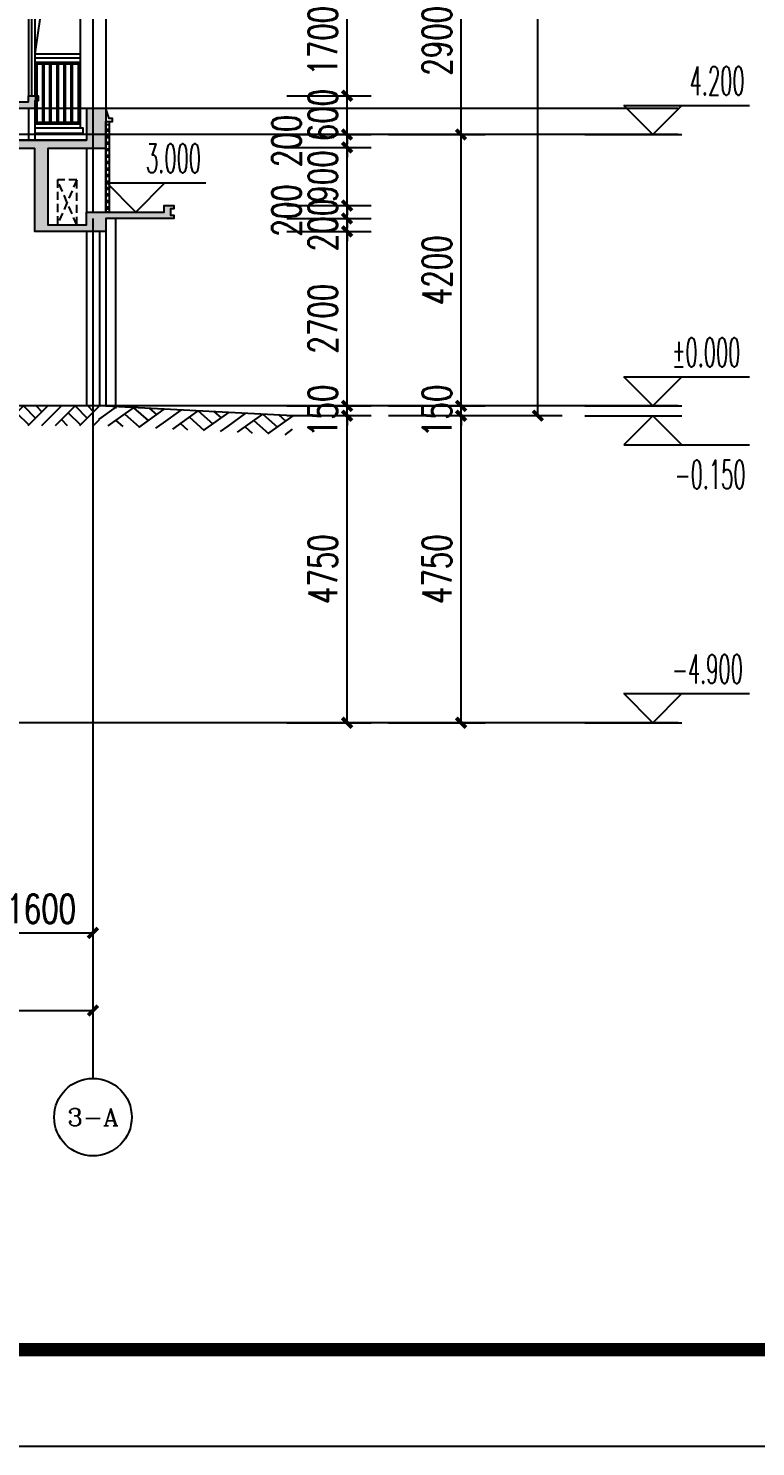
# Model space of a CAD drawing. Extents: x -59851 to 653804, y -249523 to 437614.
# Drawn here: x 561696 to 572950, y 348488 to 370430 of the extents above; entities that cross this region are included whole.
import ezdxf
from ezdxf.enums import TextEntityAlignment as Align

# ---------------------------------------------------------------- set-up
doc = ezdxf.new("R2010")
doc.units = 0
doc.header["$LTSCALE"] = 1000
doc.header["$MEASUREMENT"] = 0
doc.linetypes.add('HIDDEN2', pattern=[0.1875, 0.125, -0.0625])
for name, color, linetype in [('4-LINE', 7, 'Continuous'), ('A-注释', 8, 'Continuous'), ('A-看线', 105, 'Continuous'), ('A-第三道尺寸线', 105, 'Continuous'), ('AXIS', 3, 'Continuous'), ('AXIS_TEXT', 7, 'Continuous'), ('DIM_ELEV', 3, 'Continuous'), ('DOTE', 16, 'Continuous'), ('ELE-6', 8, 'Continuous'), ('LABEL_FIXBOX_PM', 7, 'Continuous'), ('LABEL_TXT_PM', 1, 'Continuous'), ('PUB_DIM', 3, 'Continuous'), ('PUB_HATCH', 8, 'Continuous'), ('PUB_TEXT', 7, 'Continuous'), ('WALL', 2, 'Continuous'), ('WINDOW', 4, 'Continuous'), ('剖面构造层', 7, 'Continuous'), ('栏杆', 142, 'Continuous')]:
    doc.layers.add(name, color=color, linetype=linetype)
doc.styles.add('_TCH_AXIS', font='COMPLEX', dxfattribs={"bigfont": 'GBCBIG'})
doc.styles.add('_TCH_DIM', font='SIMPLEX.shx', dxfattribs={"width": 0.7, "bigfont": 'GBCBIG.shx'})
doc.styles.add('_TCH_DIM_T3', font='SIMPLEX.shx', dxfattribs={"width": 0.705882, "bigfont": 'GBCBIG.shx'})
doc.styles.add('COMPLEX', font='COMPLEX')
doc.styles.add('LABEL_TXT_PM', font='pm_njadri_romans1.shx', dxfattribs={"width": 0.7, "bigfont": 'pm_njadri_hztxt.shx'})
doc.styles.get("Standard").update_dxf_attribs({"font": 'gbenor.shx', "width": 0.7, "bigfont": 'gbcbig.shx'})
doc.dimstyles.new('_TCH_ARCH&&150', dxfattribs={"dimtxt": 446.25, "dimasz": 150, "dimexe": 375, "dimexo": 450, "dimgap": 150, "dimtad": 1, "dimdec": 0, "dimzin": 0, "dimdsep": 46, "dimtxsty": '_TCH_DIM_T3', "dimblk": 'ARCHTICK', "dimcen": 0.09, "dimclrt": 7, "dimazin": 2, "dimtfac": 1, "dimtdec": 0, "dimtix": 1, "dimtmove": 2, "dimatfit": 3, "dimfxl": 0, "dimtolj": 1, "dimtzin": 0, "dimarcsym": 0})

# ---------------------------------------------------------------- blocks, each defined once
blk = doc.blocks.new('jfdskajkj')
for p, q in [((349765, 362647), (350465, 362647)), ((349765, 362582), (350465, 362582)), ((349765, 362517), (350465, 362517)), ((349765, 362492), (350465, 362492)), ((349775, 362492), (349775, 361587)), ((349795, 362492), (349795, 361587)), ((349885, 362492), (349885, 361587)), ((349905, 362492), (349905, 361587)), ((349995, 362492), (349995, 361587)), ((350015, 362492), (350015, 361587)), ((350105, 362492), (350105, 361587)), ((350125, 362492), (350125, 361587)), ((350215, 362492), (350215, 361587)), ((350235, 362492), (350235, 361587)), ((350325, 362492), (350325, 361587)), ((350345, 362492), (350345, 361587)), ((350435, 362492), (350435, 361587)), ((350455, 362492), (350455, 361587)), ((349765, 361587), (350465, 361587)), ((349765, 361562), (350465, 361562))]:
    blk.add_line(p, q)
blk = doc.blocks.new('sssection0407')
at = {"layer": 'PUB_HATCH'}
h = blk.add_hatch(color=256, dxfattribs=at)
h.dxf.hatch_style = 1
h.paths.add_polyline_path([(347646, 363897), (347046, 363897), (347046, 364207), (346946, 364207), (346946, 363797), (347546, 363797), (347546, 363697), (347646, 363697), (347696, 363697), (347696, 363777), (347646, 363777)])
h.paths.add_polyline_path([(346946, 364207), (341246, 364207), (341246, 364187), (340346, 364187), (340346, 363897), (339746, 363897), (339746, 364297), (339646, 364297), (339646, 363797), (339746, 363797), (340446, 363797), (340446, 364067), (341246, 364067), (341246, 363797), (341446, 363797), (341446, 364087), (346846, 364087), (346846, 363797), (346946, 363797)])
h.paths.add_polyline_path([(339646, 364297), (339546, 364297), (339546, 364197), (338146, 364197), (338146, 363797), (338246, 363797), (338246, 364077), (339546, 364077), (339546, 363797), (339646, 363797)])
h.paths.add_polyline_path([(338146, 364197), (338046, 364197), (338046, 363797), (338146, 363797)])
h.paths.add_polyline_path([(332346, 364247), (329646, 364247), (329646, 363797), (329746, 363797), (329746, 364127), (332246, 364127), (332246, 363797), (332346, 363797)])
h.paths.add_polyline_path([(329646, 364247), (329546, 364247), (329546, 363797), (329646, 363797)])
h.paths.add_polyline_path([(334146, 364197), (332746, 364197), (332746, 364077), (334046, 364077), (334046, 363797), (334146, 363797)])
h.paths.add_polyline_path([(332746, 364197), (332446, 364197), (332446, 364247), (332346, 364247), (332346, 363797), (332446, 363797), (332446, 364077), (332746, 364077)])
h.paths.add_polyline_path([(334246, 364197), (334146, 364197), (334146, 363797), (334246, 363797)])
h = blk.add_hatch(color=256, dxfattribs=at)
h.dxf.hatch_style = 1
h.paths.add_polyline_path([(334246, 364297), (334146, 364297), (334146, 364197), (334246, 364197)])
h.paths.add_polyline_path([(338146, 364297), (338046, 364297), (338046, 364197), (338146, 364197)])
h.paths.add_polyline_path([(338246, 364297), (338146, 364297), (338146, 364197), (338246, 364197)])
h = blk.add_hatch(color=256, dxfattribs=at)
h.dxf.hatch_style = 1
h.paths.add_polyline_path([(346946, 364297), (346846, 364297), (346846, 364207), (346946, 364207)])
h.paths.add_polyline_path([(347046, 364297), (346946, 364297), (346946, 364207), (347046, 364207)])
h = blk.add_hatch(color=256, dxfattribs=at)
h.dxf.hatch_style = 1
h.paths.add_polyline_path([(346946, 361897), (346846, 361897), (346846, 361397), (346946, 361397)])
h.paths.add_polyline_path([(347646, 361917), (347656, 361917), (347656, 361997), (347546, 361997), (347546, 361897), (346946, 361897), (346946, 361397), (347046, 361397), (347046, 361797), (347646, 361797)])
h.paths.add_polyline_path([(347676, 361997), (347656, 361997), (347656, 361917), (347676, 361917)])
h.paths.add_polyline_path([(347696, 361997), (347676, 361997), (347676, 361917), (347696, 361917)])
h = blk.add_hatch(color=256, dxfattribs=at)
h.dxf.hatch_style = 1
h.paths.add_polyline_path([(334246, 361497), (334146, 361497), (334146, 361397), (334246, 361397)])
h = blk.add_hatch(color=256, dxfattribs=at)
h.dxf.hatch_style = 1
h.paths.add_polyline_path([(338146, 361497), (338046, 361497), (338046, 361397), (338146, 361397)])
h.paths.add_polyline_path([(338246, 361497), (338146, 361497), (338146, 361397), (338246, 361397)])
at = {"layer": 'A-注释'}
blk.add_lwpolyline([(330796, 363497), (329796, 362447), (330796, 361397)], dxfattribs=at)
at = {"layer": 'A-看线'}
for points in [[(326746, 364297), (326746, 361397)], [(348346, 364297), (348346, 361497)], [(348746, 364297), (348746, 361397)], [(332446, 363797), (334046, 363797)], [(332846, 363797), (332846, 361397)], [(334246, 363797), (338046, 363797)], [(346846, 363797), (346846, 361897)], [(348346, 363697), (347769, 363511), (347646, 362647)], [(347696, 363697), (348346, 363697)], [(330796, 361397), (330796, 363497), (329796, 363497), (329796, 361397), (330796, 361397)], [(334196, 362597), (338146, 362597)], [(334246, 361497), (338046, 361497)], [(347646, 361417), (348396, 361417), (348396, 361497), (347646, 361497)], [(348346, 361417), (348346, 361397)]]:
    blk.add_lwpolyline(points, dxfattribs=at)
blk.add_lwpolyline([(330746, 361447), (330746, 363447), (329846, 363447), (329846, 361447)], close=True, dxfattribs=at)
at = {"layer": 'ELE-6'}
for points in [[(333946, 361397), (333946, 363697), (332946, 363697), (332946, 361397)], [(333896, 361447), (333896, 363647), (332996, 363647), (332996, 361447)], [(339446, 361397), (339446, 363697), (338446, 363697), (338446, 361397)], [(339396, 361447), (339396, 363647), (338496, 363647), (338496, 361447)]]:
    blk.add_lwpolyline(points, close=True, dxfattribs=at)
for points in [[(333946, 363697), (332946, 362547), (333946, 361397)], [(338446, 363697), (339446, 362547), (338446, 361397)], [(335846, 362597), (335846, 363497), (334346, 363497), (334346, 362597)], [(335796, 362597), (335796, 363447), (334396, 363447), (334396, 362597)], [(334416, 362597), (335096, 363447), (335776, 362597)], [(335096, 363447), (335096, 362597)], [(335096, 363447), (335096, 362597)], [(337546, 362597), (337546, 363497), (336546, 363497), (336546, 362597)], [(337496, 362597), (337496, 363447), (336596, 363447), (336596, 362597)], [(336616, 362597), (337046, 363447), (337476, 362597)], [(337046, 363447), (337046, 362597)]]:
    blk.add_lwpolyline(points, dxfattribs=at)
at = {"layer": 'WALL'}
for p, q in [((329746, 364247), (329746, 364297)), ((332246, 364247), (332246, 364297)), ((332446, 364077), (334046, 364077)), ((347546, 363697), (347646, 363697)), ((347546, 361997), (347646, 361997))]:
    blk.add_line(p, q, dxfattribs=at)
for points in [[(329546, 364297), (329546, 363797)], [(329546, 364247), (332446, 364247)], [(332446, 364297), (332446, 364197)], [(334146, 364297), (334146, 364197)], [(334246, 364297), (334246, 363797)], [(338046, 364297), (338046, 363797), (338246, 363797), (338246, 364077), (339546, 364077)], [(338246, 364197), (338246, 364297)], [(339546, 364297), (339546, 364197)], [(339746, 364297), (339546, 364297)], [(339746, 364297), (339746, 363897)], [(341246, 364297), (341246, 364187)], [(341346, 364297), (341346, 364207)], [(343246, 364297), (343246, 364207)], [(343346, 364297), (343346, 364207)], [(346846, 364297), (346846, 364207)], [(347046, 363897), (347046, 364297)], [(347546, 364297), (347546, 363897)], [(347646, 364297), (347646, 363777), (347696, 363777), (347696, 363697), (347546, 363697), (347546, 363797)], [(329746, 364127), (329746, 363797)], [(329746, 364127), (332246, 364127)], [(332246, 364127), (332246, 361397)], [(332446, 364197), (334246, 364197)], [(332446, 364077), (332446, 361397)], [(334046, 364077), (334046, 363797), (334246, 363797)], [(338046, 364197), (339546, 364197)], [(339546, 364077), (339546, 363797)], [(341246, 364187), (340346, 364187), (340346, 363897), (339746, 363897)], [(341246, 364067), (340446, 364067), (340446, 363797), (339746, 363797)], [(341246, 364207), (347046, 364207)], [(341446, 364087), (341446, 363797), (341246, 363797), (341246, 364067)], [(341246, 364067), (341246, 361397)], [(341446, 364087), (346846, 364087)], [(343246, 364087), (343246, 361397)], [(343346, 364087), (343346, 361397)], [(346846, 364087), (346846, 363797), (347546, 363797)], [(329546, 363797), (329746, 363797)], [(332246, 363797), (332446, 363797)], [(339546, 363797), (339746, 363797)], [(341346, 363797), (341346, 361397)], [(347046, 363897), (347646, 363897)], [(339546, 362897), (339546, 361397)], [(339546, 362897), (339746, 362897)], [(339746, 362897), (339746, 361397)], [(329546, 362297), (329546, 361397)], [(329746, 362297), (329546, 362297)], [(329746, 362297), (329746, 361397)], [(347546, 361897), (346846, 361897), (346846, 361397)], [(347546, 361897), (347546, 361997), (347696, 361997), (347696, 361917), (347646, 361917), (347646, 361397)], [(347646, 361797), (347046, 361797), (347046, 361397)], [(347546, 361797), (347546, 361397)], [(334146, 361397), (334146, 361497), (334246, 361497), (334246, 361397)], [(338246, 361397), (338246, 361497), (338046, 361497), (338046, 361397)]]:
    blk.add_lwpolyline(points, dxfattribs=at)
at = {"layer": 'WINDOW'}
for points in [[(329546, 363797), (329546, 362297)], [(329646, 362297), (329646, 363797)], [(329746, 363797), (329746, 362297)], [(339546, 363797), (339546, 362897)], [(339646, 363797), (339646, 362897)], [(339746, 362897), (339746, 363797)], [(347546, 363697), (347546, 361997)], [(347596, 363697), (347596, 361997)], [(347646, 363697), (347646, 361997)]]:
    blk.add_lwpolyline(points, dxfattribs=at)
at = {"layer": '剖面构造层'}
for points in [[(329746, 364297), (332246, 364297)], [(332446, 364247), (334146, 364247)], [(338246, 364247), (339546, 364247)], [(339746, 364267), (341246, 364267)], [(341346, 364297), (343246, 364297)], [(343346, 364297), (346846, 364297)]]:
    blk.add_lwpolyline(points, dxfattribs=at)
at = {"layer": '栏杆'}
for points in [[(334146, 361497), (334146, 362597), (334196, 362597), (334196, 361497)], [(338146, 361497), (338146, 362597), (338196, 362597), (338196, 361497)]]:
    blk.add_lwpolyline(points, dxfattribs=at)
at = {"layer": 'A-看线'}
blk.add_blockref('jfdskajkj', (-2120, 0), dxfattribs=at)
at = {"layer": 'PUB_TEXT', "width": 0.7}
for s, height, p in [('飘窗', 434, (346971, 362082)), ('楼梯间', 434, (330722, 361502)), ('走廊', 434, (333182, 361502)), ('走廊', 434, (338679, 361502)), ('卫生间', 434, (340185, 361502)), ('衣帽间', 434, (341953, 361502)), ('卧室', 434, (344540, 361502)), ('1', 450, (344982, 361502))]:
    blk.add_text(s, height=height, dxfattribs=at).set_placement(p)
blk = doc.blocks.new('A$C309E1229')
at = {"layer": '4-LINE', "linetype": 'HIDDEN2'}
for p, q in [((-300, 700), (0, 0)), ((-300, 0), (0, 700))]:
    blk.add_line(p, q, dxfattribs=at)
blk.add_lwpolyline([(-300, 700), (0, 700), (0, 0), (-300, 0)], close=True, dxfattribs=at)
blk = doc.blocks.new('PMSheet_A1_20150113_5-3892016032414355901')
at = {"layer": 'LABEL_FIXBOX_PM'}
blk.add_lwpolyline([(0, 594), (841, 594), (841, 0), (0, 0)], close=True, dxfattribs=at)
at = {"layer": 'LABEL_FIXBOX_PM', "const_width": 1.4}
blk.add_lwpolyline([(831, 584), (25, 584), (25, 10), (831, 10)], close=True, dxfattribs=at)
at = {"layer": 'LABEL_TXT_PM', "style": 'LABEL_TXT_PM'}
for tag, height, width, p in [('修改图应说明理由', 4.5, 0.7, (788.35, 468.8)), ('出图章签名', 4.5, 0.7, (759.46, 338.09)), ('建设单位_U01', 4.5, 0.7, (800.9, 212.14)), ('建设单位', 4.5, 0.7, (800.9, 210.2)), ('建设单位_D01', 4.5, 0.7, (800.9, 207.4)), ('项目名称_U01', 4.5, 0.7, (800.9, 200.42)), ('项目名称', 4.5, 0.7, (800.9, 198.19)), ('项目名称_D01', 4.5, 0.7, (800.9, 195.3)), ('设计编号', 4.5, 0.6, (780.76, 187.9)), ('分项号', 4.5, 0.6, (820.26, 188)), ('项目经理签名', 4.5, 0.7, (810.18, 172.26)), ('项目经理', 4.5, 0.7, (780.26, 172)), ('审定', 4.5, 0.7, (780.26, 163.9)), ('审定签名', 4.5, 0.7, (810.18, 164.16)), ('审核', 4.5, 0.7, (780.26, 156)), ('审核签名', 4.5, 0.7, (810.18, 156.26)), ('项目负责', 4.5, 0.7, (780.26, 148)), ('项目负责签名', 4.5, 0.7, (810.18, 148.26)), ('专业负责', 4.5, 0.7, (780.26, 140)), ('专业负责签名', 4.5, 0.7, (810.18, 140.26)), ('校对', 4.5, 0.7, (780.26, 131.9)), ('校对签名', 4.5, 0.7, (810.18, 132.16)), ('设计', 4.5, 0.7, (780.26, 124)), ('设计签名', 4.5, 0.7, (810.18, 124.26)), ('绘制', 4.5, 0.7, (780.26, 115.9)), ('绘制签名', 4.5, 0.7, (810.18, 116.16)), ('方案_01签名', 4.5, 0.7, (810.18, 96.16)), ('方案_01', 4.5, 0.7, (780.26, 95.9)), ('方案_02', 4.5, 0.7, (780.26, 87.9)), ('方案_02签名', 4.5, 0.7, (810.18, 88.16)), ('方案_03', 4.5, 0.7, (780.29, 79.9)), ('方案_03签名', 4.5, 0.7, (810.2, 80.16)), ('方案_04', 4.5, 0.7, (780.26, 71.9)), ('方案_04签名', 4.5, 0.7, (810.18, 72.16)), ('图名_U02', 4.5, 0.7, (790.5, 60.2)), ('图名_U01', 4.5, 0.7, (790.5, 54.2)), ('图名', 4.5, 0.7, (790.5, 47.96)), ('图名_D01', 4.5, 0.7, (790.5, 42.4)), ('图名_D02', 4.5, 0.7, (790.5, 37)), ('图号', 3.5, 0.7, (760.97, 20.95)), ('图档号', 3.5, 0.7, (781.1, 20.95)), ('日期', 3.5, 0.7, (801.07, 20.95)), ('版本号', 3.5, 0.7, (820.27, 20.95))]:
    blk.add_attdef(tag, text='', height=height, dxfattribs=dict(at, width=width)).set_placement(p, align=Align.CENTER)
blk = doc.blocks.new('_ArchTick')
at = {"color": 0, "linetype": 'ByBlock', "const_width": 0.4}
blk.add_lwpolyline([(-0.5, -0.5), (0.5, 0.5)], dxfattribs=at)
blk = doc.blocks.new('*D4907')
at = {"layer": 'AXIS', "color": 0, "lineweight": -2, "transparency": 16777216}
for p, q in [((561096, 358257), (561096, 356060)), ((562696, 358257), (562696, 356060)), ((561096, 356435), (562696, 356435))]:
    blk.add_line(p, q, dxfattribs=at)
at = {"layer": 'Defpoints', "color": 0, "transparency": 16777216}
for p in [(561096, 358707), (562696, 358707), (562696, 356435)]:
    blk.add_point(p, dxfattribs=at)
at = {"layer": 'AXIS', "color": 0, "lineweight": -2, "transparency": 16777216, "xscale": 150, "yscale": 150, "zscale": 150, "rotation": 180}
blk.add_blockref('_ArchTick', (561096, 356435), dxfattribs=at)
at = {"layer": 'AXIS', "color": 0, "lineweight": -2, "transparency": 16777216, "xscale": 150, "yscale": 150, "zscale": 150}
blk.add_blockref('_ArchTick', (562696, 356435), dxfattribs=at)
at = {"layer": 'AXIS', "color": 7, "transparency": 16777216, "insert": (561896, 356809), "char_height": 446.2, "attachment_point": 5, "style": '_TCH_DIM_T3'}
blk.add_mtext('\\A1;1600', dxfattribs=at)
blk = doc.blocks.new('*D4908')
at = {"layer": 'AXIS', "color": 0, "lineweight": -2, "transparency": 16777216}
for p, q in [((543796, 358257), (543796, 354860)), ((562696, 358257), (562696, 354860)), ((543796, 355235), (562696, 355235))]:
    blk.add_line(p, q, dxfattribs=at)
at = {"layer": 'Defpoints', "color": 0, "transparency": 16777216}
for p in [(543796, 358707), (562696, 358707), (562696, 355235)]:
    blk.add_point(p, dxfattribs=at)
at = {"layer": 'AXIS', "color": 0, "lineweight": -2, "transparency": 16777216, "xscale": 150, "yscale": 150, "zscale": 150, "rotation": 180}
blk.add_blockref('_ArchTick', (543796, 355235), dxfattribs=at)
at = {"layer": 'AXIS', "color": 0, "lineweight": -2, "transparency": 16777216, "xscale": 150, "yscale": 150, "zscale": 150}
blk.add_blockref('_ArchTick', (562696, 355235), dxfattribs=at)
at = {"layer": 'AXIS', "color": 7, "transparency": 16777216, "insert": (553246, 355609), "char_height": 446.2, "attachment_point": 5, "style": '_TCH_DIM_T3'}
blk.add_mtext('\\A1;18900', dxfattribs=at)
blk = doc.blocks.new('*D4909')
at = {"layer": 'Defpoints', "color": 0, "transparency": 16777216}
for p in [(567982, 419288), (569581, 419288), (567982, 364438)]:
    blk.add_point(p, dxfattribs=at)
at = {"layer": 'PUB_DIM', "color": 0, "lineweight": -2, "transparency": 16777216}
for p, q in [((568432, 419288), (569956, 419288)), ((569581, 364438), (569581, 419288)), ((568432, 364438), (569956, 364438))]:
    blk.add_line(p, q, dxfattribs=at)
at = {"layer": 'PUB_DIM', "color": 0, "lineweight": -2, "transparency": 16777216, "xscale": 150, "yscale": 150, "zscale": 150}
for p, rotation in [((569581, 419288), 90), ((569581, 364438), 270)]:
    blk.add_blockref('_ArchTick', p, dxfattribs=dict(at, rotation=rotation))
at = {"layer": 'PUB_DIM', "color": 7, "transparency": 16777216, "insert": (569208, 391863), "char_height": 446.2, "attachment_point": 5, "rotation": 90, "style": '_TCH_DIM_T3'}
blk.add_mtext('\\A1;54850', dxfattribs=at)
blk = doc.blocks.new('*D4927')
at = {"layer": 'Defpoints', "color": 0, "transparency": 16777216}
for p in [(566819, 371688), (568392, 371688), (566819, 368788)]:
    blk.add_point(p, dxfattribs=at)
at = {"layer": 'PUB_DIM', "color": 0, "lineweight": -2, "transparency": 16777216}
for p, q in [((567269, 371688), (568767, 371688)), ((568392, 368788), (568392, 371688)), ((567269, 368788), (568767, 368788))]:
    blk.add_line(p, q, dxfattribs=at)
at = {"layer": 'PUB_DIM', "color": 0, "lineweight": -2, "transparency": 16777216, "xscale": 150, "yscale": 150, "zscale": 150}
for p, rotation in [((568392, 371688), 90), ((568392, 368788), 270)]:
    blk.add_blockref('_ArchTick', p, dxfattribs=dict(at, rotation=rotation))
at = {"layer": 'PUB_DIM', "color": 7, "transparency": 16777216, "insert": (568019, 370238), "char_height": 446.2, "attachment_point": 5, "rotation": 90, "style": '_TCH_DIM_T3'}
blk.add_mtext('\\A1;2900', dxfattribs=at)
blk = doc.blocks.new('*D4928')
at = {"layer": 'Defpoints', "color": 0, "transparency": 16777216}
for p in [(566819, 368788), (568392, 368788), (566819, 364588)]:
    blk.add_point(p, dxfattribs=at)
at = {"layer": 'PUB_DIM', "color": 0, "lineweight": -2, "transparency": 16777216}
for p, q in [((567269, 368788), (568767, 368788)), ((568392, 364588), (568392, 368788)), ((567269, 364588), (568767, 364588))]:
    blk.add_line(p, q, dxfattribs=at)
at = {"layer": 'PUB_DIM', "color": 0, "lineweight": -2, "transparency": 16777216, "xscale": 150, "yscale": 150, "zscale": 150}
for p, rotation in [((568392, 368788), 90), ((568392, 364588), 270)]:
    blk.add_blockref('_ArchTick', p, dxfattribs=dict(at, rotation=rotation))
at = {"layer": 'PUB_DIM', "color": 7, "transparency": 16777216, "insert": (568019, 366688), "char_height": 446.2, "attachment_point": 5, "rotation": 90, "style": '_TCH_DIM_T3'}
blk.add_mtext('\\A1;4200', dxfattribs=at)
blk = doc.blocks.new('*D4929')
at = {"layer": 'Defpoints', "color": 0, "transparency": 16777216}
for p in [(566819, 364588), (568392, 364588), (566819, 364438)]:
    blk.add_point(p, dxfattribs=at)
at = {"layer": 'PUB_DIM', "color": 0, "lineweight": -2, "transparency": 16777216}
for p, q in [((568392, 364588), (568392, 364738)), ((567269, 364588), (568767, 364588)), ((568392, 364438), (568392, 364588)), ((567269, 364438), (568767, 364438)), ((568392, 364438), (568392, 364288))]:
    blk.add_line(p, q, dxfattribs=at)
at = {"layer": 'PUB_DIM', "color": 0, "lineweight": -2, "transparency": 16777216, "xscale": 150, "yscale": 150, "zscale": 150}
for p, rotation in [((568392, 364588), 270), ((568392, 364438), 90)]:
    blk.add_blockref('_ArchTick', p, dxfattribs=dict(at, rotation=rotation))
at = {"layer": 'PUB_DIM', "color": 7, "transparency": 16777216, "insert": (568019, 364513), "char_height": 446.2, "attachment_point": 5, "rotation": 90, "style": '_TCH_DIM_T3'}
blk.add_mtext('\\A1;150', dxfattribs=at)
blk = doc.blocks.new('*D4930')
at = {"layer": 'Defpoints', "color": 0, "transparency": 16777216}
for p in [(566819, 364438), (568392, 364438), (566819, 359688)]:
    blk.add_point(p, dxfattribs=at)
at = {"layer": 'PUB_DIM', "color": 0, "lineweight": -2, "transparency": 16777216}
for p, q in [((567269, 364438), (568767, 364438)), ((568392, 359688), (568392, 364438)), ((567269, 359688), (568767, 359688))]:
    blk.add_line(p, q, dxfattribs=at)
at = {"layer": 'PUB_DIM', "color": 0, "lineweight": -2, "transparency": 16777216, "xscale": 150, "yscale": 150, "zscale": 150}
for p, rotation in [((568392, 364438), 90), ((568392, 359688), 270)]:
    blk.add_blockref('_ArchTick', p, dxfattribs=dict(at, rotation=rotation))
at = {"layer": 'PUB_DIM', "color": 7, "transparency": 16777216, "insert": (568019, 362063), "char_height": 446.2, "attachment_point": 5, "rotation": 90, "style": '_TCH_DIM_T3'}
blk.add_mtext('\\A1;4750', dxfattribs=at)
blk = doc.blocks.new('*D4931')
at = {"layer": 'A-第三道尺寸线', "color": 0, "lineweight": -2, "transparency": 16777216}
for p, q in [((565694, 364438), (567003, 364438)), ((566628, 359688), (566628, 364438)), ((565694, 359688), (567003, 359688))]:
    blk.add_line(p, q, dxfattribs=at)
at = {"layer": 'Defpoints', "color": 0, "transparency": 16777216}
for p in [(565244, 364438), (566628, 364438), (565244, 359688)]:
    blk.add_point(p, dxfattribs=at)
at = {"layer": 'A-第三道尺寸线', "color": 0, "lineweight": -2, "transparency": 16777216, "xscale": 150, "yscale": 150, "zscale": 150}
for p, rotation in [((566628, 364438), 90), ((566628, 359688), 270)]:
    blk.add_blockref('_ArchTick', p, dxfattribs=dict(at, rotation=rotation))
at = {"layer": 'A-第三道尺寸线', "color": 7, "transparency": 16777216, "insert": (566254, 362063), "char_height": 446.2, "attachment_point": 5, "rotation": 90, "style": '_TCH_DIM_T3'}
blk.add_mtext('\\A1;4750', dxfattribs=at)
blk = doc.blocks.new('*D4932')
at = {"layer": 'A-第三道尺寸线', "color": 0, "lineweight": -2, "transparency": 16777216}
for p, q in [((566628, 364588), (566628, 364738)), ((565694, 364588), (567003, 364588)), ((566628, 364438), (566628, 364588)), ((565694, 364438), (567003, 364438)), ((566628, 364438), (566628, 364288))]:
    blk.add_line(p, q, dxfattribs=at)
at = {"layer": 'Defpoints', "color": 0, "transparency": 16777216}
for p in [(565244, 364588), (566628, 364588), (565244, 364438)]:
    blk.add_point(p, dxfattribs=at)
at = {"layer": 'A-第三道尺寸线', "color": 0, "lineweight": -2, "transparency": 16777216, "xscale": 150, "yscale": 150, "zscale": 150}
for p, rotation in [((566628, 364588), 270), ((566628, 364438), 90)]:
    blk.add_blockref('_ArchTick', p, dxfattribs=dict(at, rotation=rotation))
at = {"layer": 'A-第三道尺寸线', "color": 7, "transparency": 16777216, "insert": (566254, 364513), "char_height": 446.2, "attachment_point": 5, "rotation": 90, "style": '_TCH_DIM_T3'}
blk.add_mtext('\\A1;150', dxfattribs=at)
blk = doc.blocks.new('*D4933')
at = {"layer": 'A-第三道尺寸线', "color": 0, "lineweight": -2, "transparency": 16777216}
for p, q in [((565694, 367288), (567003, 367288)), ((566628, 364588), (566628, 367288)), ((565694, 364588), (567003, 364588))]:
    blk.add_line(p, q, dxfattribs=at)
at = {"layer": 'Defpoints', "color": 0, "transparency": 16777216}
for p in [(565244, 367288), (566628, 367288), (565244, 364588)]:
    blk.add_point(p, dxfattribs=at)
at = {"layer": 'A-第三道尺寸线', "color": 0, "lineweight": -2, "transparency": 16777216, "xscale": 150, "yscale": 150, "zscale": 150}
for p, rotation in [((566628, 367288), 90), ((566628, 364588), 270)]:
    blk.add_blockref('_ArchTick', p, dxfattribs=dict(at, rotation=rotation))
at = {"layer": 'A-第三道尺寸线', "color": 7, "transparency": 16777216, "insert": (566254, 365938), "char_height": 446.2, "attachment_point": 5, "rotation": 90, "style": '_TCH_DIM_T3'}
blk.add_mtext('\\A1;2700', dxfattribs=at)
blk = doc.blocks.new('*D4934')
at = {"layer": 'A-第三道尺寸线', "color": 0, "lineweight": -2, "transparency": 16777216}
for p, q in [((566628, 367488), (566628, 367638)), ((565694, 367488), (567003, 367488)), ((566628, 367288), (566628, 367488)), ((565694, 367288), (567003, 367288)), ((566628, 367288), (566628, 367138))]:
    blk.add_line(p, q, dxfattribs=at)
at = {"layer": 'Defpoints', "color": 0, "transparency": 16777216}
for p in [(565244, 367488), (566628, 367488), (565244, 367288)]:
    blk.add_point(p, dxfattribs=at)
at = {"layer": 'A-第三道尺寸线', "color": 0, "lineweight": -2, "transparency": 16777216, "xscale": 150, "yscale": 150, "zscale": 150}
for p, rotation in [((566628, 367488), 270), ((566628, 367288), 90)]:
    blk.add_blockref('_ArchTick', p, dxfattribs=dict(at, rotation=rotation))
at = {"layer": 'A-第三道尺寸线', "color": 7, "transparency": 16777216, "insert": (566254, 367388), "char_height": 446.2, "attachment_point": 5, "rotation": 90, "style": '_TCH_DIM_T3'}
blk.add_mtext('\\A1;200', dxfattribs=at)
blk = doc.blocks.new('*D4935')
at = {"layer": 'A-第三道尺寸线', "color": 0, "lineweight": -2, "transparency": 16777216}
for p, q in [((566628, 367688), (566628, 367838)), ((565694, 367688), (567003, 367688)), ((566628, 367488), (566628, 367688)), ((565694, 367488), (567003, 367488)), ((566628, 367488), (566628, 367338))]:
    blk.add_line(p, q, dxfattribs=at)
at = {"layer": 'Defpoints', "color": 0, "transparency": 16777216}
for p in [(565244, 367688), (566628, 367688), (565244, 367488)]:
    blk.add_point(p, dxfattribs=at)
at = {"layer": 'A-第三道尺寸线', "color": 0, "lineweight": -2, "transparency": 16777216, "xscale": 150, "yscale": 150, "zscale": 150}
for p, rotation in [((566628, 367688), 270), ((566628, 367488), 90)]:
    blk.add_blockref('_ArchTick', p, dxfattribs=dict(at, rotation=rotation))
at = {"layer": 'A-第三道尺寸线', "color": 7, "transparency": 16777216, "insert": (565690, 367613), "char_height": 446.2, "attachment_point": 5, "rotation": 90, "style": '_TCH_DIM_T3'}
blk.add_mtext('\\A1;200', dxfattribs=at)
blk = doc.blocks.new('*D4936')
at = {"layer": 'A-第三道尺寸线', "color": 0, "lineweight": -2, "transparency": 16777216}
for p, q in [((566628, 368588), (566628, 368738)), ((565694, 368588), (567003, 368588)), ((566628, 367688), (566628, 368588)), ((565694, 367688), (567003, 367688)), ((566628, 367688), (566628, 367538))]:
    blk.add_line(p, q, dxfattribs=at)
at = {"layer": 'Defpoints', "color": 0, "transparency": 16777216}
for p in [(565244, 368588), (566628, 368588), (565244, 367688)]:
    blk.add_point(p, dxfattribs=at)
at = {"layer": 'A-第三道尺寸线', "color": 0, "lineweight": -2, "transparency": 16777216, "xscale": 150, "yscale": 150, "zscale": 150}
for p, rotation in [((566628, 368588), 270), ((566628, 367688), 90)]:
    blk.add_blockref('_ArchTick', p, dxfattribs=dict(at, rotation=rotation))
at = {"layer": 'A-第三道尺寸线', "color": 7, "transparency": 16777216, "insert": (566254, 368138), "char_height": 446.2, "attachment_point": 5, "rotation": 90, "style": '_TCH_DIM_T3'}
blk.add_mtext('\\A1;900', dxfattribs=at)
blk = doc.blocks.new('*D4937')
at = {"layer": 'A-第三道尺寸线', "color": 0, "lineweight": -2, "transparency": 16777216}
for p, q in [((566628, 368788), (566628, 368938)), ((565694, 368788), (567003, 368788)), ((566628, 368588), (566628, 368788)), ((565694, 368588), (567003, 368588)), ((566628, 368588), (566628, 368438))]:
    blk.add_line(p, q, dxfattribs=at)
at = {"layer": 'Defpoints', "color": 0, "transparency": 16777216}
for p in [(565244, 368788), (566628, 368788), (565244, 368588)]:
    blk.add_point(p, dxfattribs=at)
at = {"layer": 'A-第三道尺寸线', "color": 0, "lineweight": -2, "transparency": 16777216, "xscale": 150, "yscale": 150, "zscale": 150}
for p, rotation in [((566628, 368788), 270), ((566628, 368588), 90)]:
    blk.add_blockref('_ArchTick', p, dxfattribs=dict(at, rotation=rotation))
at = {"layer": 'A-第三道尺寸线', "color": 7, "transparency": 16777216, "insert": (565690, 368688), "char_height": 446.2, "attachment_point": 5, "rotation": 90, "style": '_TCH_DIM_T3'}
blk.add_mtext('\\A1;200', dxfattribs=at)
blk = doc.blocks.new('*D4938')
at = {"layer": 'A-第三道尺寸线', "color": 0, "lineweight": -2, "transparency": 16777216}
for p, q in [((566628, 369388), (566628, 369538)), ((565694, 369388), (567003, 369388)), ((566628, 368788), (566628, 369388)), ((565694, 368788), (567003, 368788)), ((566628, 368788), (566628, 368638))]:
    blk.add_line(p, q, dxfattribs=at)
at = {"layer": 'Defpoints', "color": 0, "transparency": 16777216}
for p in [(565244, 369388), (566628, 369388), (565244, 368788)]:
    blk.add_point(p, dxfattribs=at)
at = {"layer": 'A-第三道尺寸线', "color": 0, "lineweight": -2, "transparency": 16777216, "xscale": 150, "yscale": 150, "zscale": 150}
for p, rotation in [((566628, 369388), 270), ((566628, 368788), 90)]:
    blk.add_blockref('_ArchTick', p, dxfattribs=dict(at, rotation=rotation))
at = {"layer": 'A-第三道尺寸线', "color": 7, "transparency": 16777216, "insert": (566254, 369088), "char_height": 446.2, "attachment_point": 5, "rotation": 90, "style": '_TCH_DIM_T3'}
blk.add_mtext('\\A1;600', dxfattribs=at)
blk = doc.blocks.new('*D4939')
at = {"layer": 'A-第三道尺寸线', "color": 0, "lineweight": -2, "transparency": 16777216}
for p, q in [((565694, 371088), (567003, 371088)), ((566628, 369388), (566628, 371088)), ((565694, 369388), (567003, 369388))]:
    blk.add_line(p, q, dxfattribs=at)
at = {"layer": 'Defpoints', "color": 0, "transparency": 16777216}
for p in [(565244, 371088), (566628, 371088), (565244, 369388)]:
    blk.add_point(p, dxfattribs=at)
at = {"layer": 'A-第三道尺寸线', "color": 0, "lineweight": -2, "transparency": 16777216, "xscale": 150, "yscale": 150, "zscale": 150}
for p, rotation in [((566628, 371088), 90), ((566628, 369388), 270)]:
    blk.add_blockref('_ArchTick', p, dxfattribs=dict(at, rotation=rotation))
at = {"layer": 'A-第三道尺寸线', "color": 7, "transparency": 16777216, "insert": (566254, 370238), "char_height": 446.2, "attachment_point": 5, "rotation": 90, "style": '_TCH_DIM_T3'}
blk.add_mtext('\\A1;1700', dxfattribs=at)
blk = doc.blocks.new('_AXISO')
blk.add_circle((0, 0), 0.5)
at = {"layer": 'AXIS_TEXT', "style": 'COMPLEX', "width": 1.041667}
blk.add_attdef('A', text='', height=0.56, dxfattribs=at).set_placement((-0.25, -0.28), (0.25, -0.28), align=Align.FIT)
blk = doc.blocks.new('$LinePat$素土夯实')
at = {"color": 0}
for p, q in [((0, -210), (210, 0)), ((120, -300), (420, 0)), ((420, 0), (608, -188)), ((495, -300), (795, 0)), ((615, 0), (705, -90)), ((315, -105), (502, -293)), ((210, -210), (300, -300)), ((705, -300), (795, -210))]:
    blk.add_line(p, q, dxfattribs=at)

msp = doc.modelspace()

# ---------------------------------------------------------------- hatches: boundary and pattern name
at = {"layer": 'PUB_HATCH'}
h = msp.add_hatch(color=256, dxfattribs=at)
h.dxf.hatch_style = 1
h.paths.add_polyline_path([(555396.5, 368287.8), (555596.5, 368287.8), (555596.5, 368577.8), (560796.5, 368577.8), (560796.5, 368087.8), (561196.5, 368087.8), (561196.5, 368577.8), (561796.5, 368577.8), (561796.5, 367287.8), (562896.5, 367287.8), (562896.5, 367487.8), (563946.5, 367487.8), (563946.5, 367537.8), (563896.5, 367537.8), (563896.5, 367637.8), (563946.5, 367637.8), (563946.5, 367687.8), (563796.5, 367687.8), (563796.5, 367587.8), (562596.5, 367587.8), (562596.5, 367387.8), (561996.5, 367387.8), (561996.5, 368577.8), (562796.5, 368577.8), (562896.5, 368577.8), (562896.5, 368647.8), (562896.5, 368987.8), (562896.5, 369187.8), (562596.5, 369187.8), (562596.5, 369127.8), (562596.5, 368697.8), (560213.7, 368697.8), (555396.5, 368697.8), (555396.5, 368677.8), (554496.5, 368677.8), (554496.5, 368387.8), (553896.5, 368387.8), (553896.5, 368787.8), (553696.5, 368787.8), (553696.5, 368587.8), (552396.5, 368587.8), (552396.5, 368737.8), (552196.5, 368737.8), (548296.5, 368737.8), (548296.5, 368587.8), (546596.5, 368587.8), (546596.5, 368737.8), (543696.5, 368737.8), (543696.5, 368287.8), (543896.5, 368287.8), (543896.5, 368617.8), (546396.5, 368617.8), (546396.5, 368287.8), (546596.5, 368287.8), (546596.5, 368467.8), (548296.5, 368467.8), (548296.5, 368287.8), (548496.5, 368287.8), (548496.5, 368617.8), (552196.5, 368617.8), (552196.5, 368287.8), (552396.5, 368287.8), (552396.5, 368467.8), (553696.5, 368467.8), (553696.5, 368287.8), (554596.5, 368287.8), (554596.5, 368557.8), (555396.5, 368557.8)])

# ---------------------------------------------------------------- linework, layer by layer
for points in [[(562796.5, 364587.8), (546596.5, 364587.8)], [(566544.9, 364437.8), (565796.5, 364437.8), (562796.5, 364587.8)]]:
    msp.add_lwpolyline(points)
at = {"layer": 'A-看线'}
msp.add_line((563046.5, 367487.8), (563046.5, 364548.3), dxfattribs=at)
for points in [[(562896.5, 368787.8), (562896.5, 367587.8)], [(562896.5, 367287.8), (562896.5, 364587.8)]]:
    msp.add_lwpolyline(points, dxfattribs=at)
at = {"layer": 'AXIS'}
msp.add_line((562696.5, 358707.4), (562696.5, 354185.4), dxfattribs=at)
at = {"layer": 'DIM_ELEV'}
for p, q in [((571359.3, 368787.8), (570909.3, 369237.8)), ((570909.3, 369237.8), (572856.6, 369237.8)), ((571359.3, 368787.8), (571809.3, 369237.8)), ((570309.3, 368787.8), (571809.3, 368787.8)), ((563360.2, 367587.8), (562910.2, 368037.8)), ((562910.2, 368037.8), (564444.5, 368037.8)), ((563360.2, 367587.8), (563810.2, 368037.8)), ((571359.3, 364587.8), (570909.3, 365037.8)), ((570909.3, 365037.8), (572856.6, 365037.8)), ((571359.3, 364587.8), (571809.3, 365037.8)), ((570309.3, 364587.8), (571809.3, 364587.8)), ((570309.3, 364437.8), (571809.3, 364437.8)), ((571359.3, 364437.8), (570909.3, 363987.8)), ((571359.3, 364437.8), (571809.3, 363987.8)), ((570909.3, 363987.8), (572856.6, 363987.8)), ((571359.3, 359687.8), (570909.3, 360137.8)), ((570909.3, 360137.8), (572856.6, 360137.8)), ((571359.3, 359687.8), (571809.3, 360137.8)), ((570309.3, 359687.8), (571809.3, 359687.8))]:
    msp.add_line(p, q, dxfattribs=at)
at = {"layer": 'DOTE'}
for p, q in [((562696.5, 423848.2), (562696.5, 367587.8)), ((571752.5, 369187.8), (534248, 369187.8)), ((571752.5, 368787.8), (534248, 368787.8)), ((562696.5, 367487.8), (562696.5, 358707.4)), ((571752.5, 364587.8), (534248, 364587.8)), ((571752.5, 359687.8), (534248, 359687.8))]:
    msp.add_line(p, q, dxfattribs=at)
at = {"layer": 'WALL'}
for points in [[(562796.5, 368577.8), (562796.5, 368577.8), (562896.5, 368577.8), (562896.5, 368647.8), (562896.5, 368647.8), (562896.5, 368987.8), (562996.5, 368987.8), (562996.5, 369037.8), (562946.5, 369037.8), (562896.5, 369187.8), (562596.5, 369187.8), (562596.5, 369127.8), (562596.5, 369127.8), (562596.5, 368697.8), (560213.7, 368697.8)], [(555396.5, 368697.8), (562596.5, 368697.8)], [(561696.5, 368787.8), (561696.5, 368697.8)], [(561796.5, 368787.8), (561796.5, 368697.8)], [(561196.5, 368577.8), (561796.5, 368577.8)], [(561996.5, 368577.8), (561996.5, 367387.8), (562596.5, 367387.8), (562596.5, 367587.8), (563796.5, 367587.8), (563796.5, 367687.8), (563946.5, 367687.8), (563946.5, 367637.8), (563896.5, 367637.8), (563896.5, 367537.8), (563946.5, 367537.8), (563946.5, 367487.8), (562896.5, 367487.8), (562896.5, 367287.8), (561796.5, 367287.8), (561796.5, 368577.8)], [(561996.5, 368577.8), (562796.5, 368577.8)]]:
    msp.add_lwpolyline(points, dxfattribs=at)
at = {"layer": 'WINDOW'}
for points in [[(562896.5, 368987.8), (562946.5, 368987.8), (562946.5, 367587.8), (562896.5, 367587.8)], [(562896.5, 368987.8), (562946.5, 368987.8), (562946.5, 368937.8), (562896.5, 368937.8)], [(562896.5, 368867.8), (562946.5, 368867.8), (562946.5, 368837.8), (562896.5, 368837.8)], [(562896.5, 368767.8), (562946.5, 368767.8), (562946.5, 368737.8), (562896.5, 368737.8)], [(562896.5, 368667.8), (562946.5, 368667.8), (562946.5, 368637.8), (562896.5, 368637.8)], [(562896.5, 368567.8), (562946.5, 368567.8), (562946.5, 368537.8), (562896.5, 368537.8)], [(562896.5, 368467.8), (562946.5, 368467.8), (562946.5, 368437.8), (562896.5, 368437.8)], [(562896.5, 368367.8), (562946.5, 368367.8), (562946.5, 368337.8), (562896.5, 368337.8)], [(562896.5, 368267.8), (562946.5, 368267.8), (562946.5, 368237.8), (562896.5, 368237.8)], [(562896.5, 368167.8), (562946.5, 368167.8), (562946.5, 368137.8), (562896.5, 368137.8)], [(562896.5, 368067.8), (562946.5, 368067.8), (562946.5, 368037.8), (562896.5, 368037.8)], [(562896.5, 367967.8), (562946.5, 367967.8), (562946.5, 367937.8), (562896.5, 367937.8)], [(562896.5, 367867.8), (562946.5, 367867.8), (562946.5, 367837.8), (562896.5, 367837.8)], [(562896.5, 367767.8), (562946.5, 367767.8), (562946.5, 367737.8), (562896.5, 367737.8)], [(562896.5, 367667.8), (562946.5, 367667.8), (562946.5, 367637.8), (562896.5, 367637.8)], [(562896.5, 367637.8), (562946.5, 367637.8), (562946.5, 367587.8), (562896.5, 367587.8)]]:
    msp.add_lwpolyline(points, close=True, dxfattribs=at)
for points in [[(562596.5, 368577.8), (562596.5, 367587.8)], [(562596.5, 367287.8), (562596.5, 364587.8)], [(562696.5, 367287.8), (562696.5, 364587.8)], [(562796.5, 367287.8), (562796.5, 364587.8)]]:
    msp.add_lwpolyline(points, dxfattribs=at)

# ---------------------------------------------------------------- block references
at = {"xscale": 150, "yscale": 150, "zscale": 150}
msp.add_blockref('PMSheet_A1_20150113_5-3892016032414355901', (527627.5, 348488), dxfattribs=at)
msp.add_blockref('sssection0407', (214150.9, 7390.8))
at = {"extrusion": (0, 0, -1), "zscale": -1}
msp.add_blockref('A$C309E1229', (-562146.5, 367387.8), dxfattribs=at)
at = {"layer": 'AXIS'}
ref = msp.add_blockref('_AXISO', (562696.5, 353585.4), dxfattribs=dict(at, xscale=1200, yscale=1200, zscale=1200))
ref.add_attrib('A', '3-A', dxfattribs={"layer": 'AXIS_TEXT', "height": 265.63, "style": '_TCH_AXIS'}).set_placement((562298, 353452.6), (563094.9, 353452.6), align=Align.FIT)
at = {"layer": 'PUB_HATCH', "xscale": 1.006289308192208}
for p in [(561196.5, 364587.8), (561996.5, 364587.8)]:
    msp.add_blockref('$LinePat$素土夯实', p, dxfattribs=at)
at = {"layer": 'PUB_HATCH', "xscale": 1.259432980747511, "rotation": 357.1375947744173}
for p in [(562796.5, 364587.8), (563796.5, 364537.8), (564796.5, 364487.8)]:
    msp.add_blockref('$LinePat$素土夯实', p, dxfattribs=at)

# ---------------------------------------------------------------- texts
at = {"layer": 'PUB_TEXT', "style": '_TCH_DIM', "width": 0.494118}
for s, p in [('4.200', (571929.6, 369395.3)), ('3.000', (563517.5, 368195.3)), ('%%P0.000', (571656.6, 365195.3)), ('-0.150', (571698.6, 363305.3)), ('-4.900', (571656.6, 360295.3))]:
    msp.add_text(s, height=446.25, dxfattribs=at).set_placement(p)

# ---------------------------------------------------------------- dimensions: what is measured, and where the dimension line sits
at = {"layer": 'A-第三道尺寸线'}
for p1, p2, picture, middle in [((565243.5, 369387.8), (565243.5, 371087.8), '*D4939', (566254.4, 370237.8)), ((565243.5, 368787.8), (565243.5, 369387.8), '*D4938', (566254.4, 369087.8)), ((565243.5, 367687.8), (565243.5, 368587.8), '*D4936', (566254.4, 368137.8)), ((565243.5, 367287.8), (565243.5, 367487.8), '*D4934', (566254.4, 367387.8)), ((565243.5, 364587.8), (565243.5, 367287.8), '*D4933', (566254.4, 365937.8)), ((565243.5, 364437.8), (565243.5, 364587.8), '*D4932', (566254.4, 364512.8)), ((565243.5, 359687.8), (565243.5, 364437.8), '*D4931', (566254.4, 362062.8))]:
    dim = msp.add_aligned_dim(p1=p1, p2=p2, distance=-1384.1, dimstyle='_TCH_ARCH&&150', dxfattribs=at)
    dim.commit()
    dim.dimension.update_dxf_attribs({"geometry": picture, "text_midpoint": middle})
for base, p1, p2, picture, middle in [((566627.6, 368787.8), (565243.5, 368587.8), (565243.5, 368787.8), '*D4937', (565690.1, 368687.8)), ((566627.6, 367687.8), (565243.5, 367487.8), (565243.5, 367687.8), '*D4935', (565690.1, 367612.8))]:
    dim = msp.add_linear_dim(base=base, p1=p1, p2=p2, angle=90, dimstyle='_TCH_ARCH&&150', dxfattribs=at)
    dim.commit()
    dim.dimension.update_dxf_attribs({"geometry": picture, "text_midpoint": middle, "dimtype": 161})
at = {"layer": 'AXIS'}
for p1, distance, picture, middle in [((543796.5, 358707.4), -3472, '*D4908', (553246.5, 355608.6)), ((561096.5, 358707.4), -2272, '*D4907', (561896.5, 356808.6))]:
    dim = msp.add_aligned_dim(p1=p1, p2=(562696.5, 358707.4), distance=distance, dimstyle='_TCH_ARCH&&150', dxfattribs=at)
    dim.commit()
    dim.dimension.update_dxf_attribs({"geometry": picture, "text_midpoint": middle})
at = {"layer": 'PUB_DIM'}
for p1, p2, distance, picture, middle in [((567982.3, 364437.8), (567982.3, 419287.8), -1599, '*D4909', (569208.2, 391862.8)), ((566818.7, 368787.8), (566818.7, 371687.8), -1573.3, '*D4927', (568018.9, 370237.8)), ((566818.7, 364587.8), (566818.7, 368787.8), -1573.3, '*D4928', (568018.9, 366687.8)), ((566818.7, 364437.8), (566818.7, 364587.8), -1573.3, '*D4929', (568018.9, 364512.8)), ((566818.7, 359687.8), (566818.7, 364437.8), -1573.3, '*D4930', (568018.9, 362062.8))]:
    dim = msp.add_aligned_dim(p1=p1, p2=p2, distance=distance, dimstyle='_TCH_ARCH&&150', dxfattribs=at)
    dim.commit()
    dim.dimension.update_dxf_attribs({"geometry": picture, "text_midpoint": middle})

doc.saveas('drawing.dxf')
